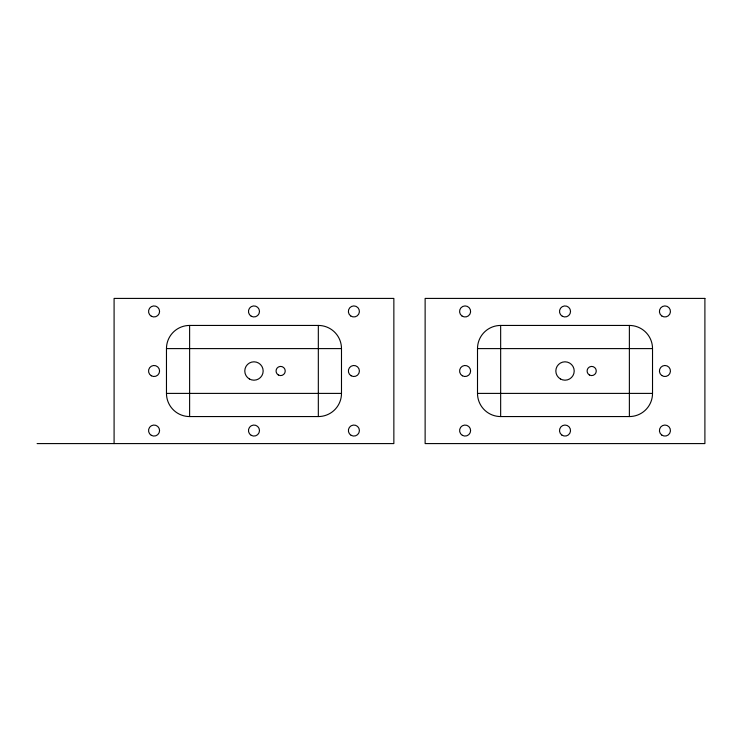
<?xml version="1.0" encoding="UTF-8"?>
<svg xmlns="http://www.w3.org/2000/svg" width="742" height="742" viewBox="0 0 742 742"><rect width="100%" height="100%" fill="white"/><g stroke="black" fill="none" stroke-linecap="round" stroke-linejoin="round"><path stroke-width="1.11" d="M189.618 325.441L318.327 325.441A23.15 23.15 0 0 1 341.487 348.601L341.487 393.399A23.15 23.15 0 0 1 318.327 416.559L189.618 416.559A23.15 23.15 0 0 1 166.468 393.399L166.468 348.601A23.15 23.15 0 0 1 189.618 325.441L189.618 416.559M500.655 325.441L629.374 325.441A23.15 23.15 0 0 1 652.524 348.601L652.524 393.399A23.15 23.15 0 0 1 629.374 416.559L500.655 416.559A23.15 23.15 0 0 1 477.505 393.399L477.505 348.601A23.15 23.15 0 0 1 500.655 325.441L500.655 416.559M166.468 348.601L341.487 348.601M477.505 348.601L652.524 348.601M166.468 393.399L341.487 393.399M477.505 393.399L652.524 393.399M37.1 443.586L393.854 443.586L393.854 298.414L114.092 298.414L114.092 443.586M629.374 325.441L629.374 416.559M318.327 325.441L318.327 416.559M704.9 298.414L425.129 298.414L425.129 443.586L704.9 443.586L704.9 298.414M151.303 375.777A5.509 5.509 0 0 0 159.576 371A5.509 5.509 0 0 0 151.303 366.223A5.509 5.509 0 0 0 151.303 375.777M151.303 435.331A5.509 5.509 0 0 0 159.576 430.555A5.509 5.509 0 0 0 151.303 425.787A5.509 5.509 0 0 0 151.303 435.331M151.303 316.213A5.509 5.509 0 0 0 159.576 311.445A5.509 5.509 0 0 0 151.303 306.669A5.509 5.509 0 0 0 151.303 316.213M350.716 315.953A5.509 5.509 0 0 0 359.378 311.937A5.509 5.509 0 0 0 351.569 306.437A5.509 5.509 0 0 0 350.716 315.953M351.133 435.331A5.509 5.509 0 0 0 359.406 430.555A5.509 5.509 0 0 0 351.133 425.787A5.509 5.509 0 0 0 351.133 435.331M351.133 375.777A5.509 5.509 0 0 0 359.406 371A5.509 5.509 0 0 0 351.133 366.223A5.509 5.509 0 0 0 351.133 375.777M251.213 435.331A5.509 5.509 0 0 0 259.487 430.555A5.509 5.509 0 0 0 251.213 425.787A5.509 5.509 0 0 0 251.213 435.331M251.213 316.213A5.509 5.509 0 0 0 259.487 311.445A5.509 5.509 0 0 0 251.213 306.669A5.509 5.509 0 0 0 251.213 316.213M278.343 374.979A4.591 4.591 0 0 0 285.234 371A4.591 4.591 0 0 0 278.343 367.021A4.591 4.591 0 0 0 278.343 374.979M249.377 378.958A9.192 9.192 0 0 0 263.16 371A9.192 9.192 0 0 0 249.377 363.042A9.192 9.192 0 0 0 249.377 378.958M562.26 316.213A5.509 5.509 0 0 0 570.533 311.445A5.509 5.509 0 0 0 562.26 306.669A5.509 5.509 0 0 0 562.26 316.213M561.842 435.062A5.509 5.509 0 0 0 570.505 431.056A5.509 5.509 0 0 0 562.696 425.556A5.509 5.509 0 0 0 561.842 435.062M661.762 375.508A5.509 5.509 0 0 0 670.425 371.492A5.509 5.509 0 0 0 662.615 366.001A5.509 5.509 0 0 0 661.762 375.508M661.762 435.062A5.509 5.509 0 0 0 670.425 431.056A5.509 5.509 0 0 0 662.615 425.556A5.509 5.509 0 0 0 661.762 435.062M661.762 315.953A5.509 5.509 0 0 0 670.425 311.937A5.509 5.509 0 0 0 662.615 306.437A5.509 5.509 0 0 0 661.762 315.953M461.923 315.953A5.509 5.509 0 0 0 470.595 311.937A5.509 5.509 0 0 0 462.785 306.437A5.509 5.509 0 0 0 461.923 315.953M462.349 435.331A5.509 5.509 0 0 0 470.613 430.555A5.509 5.509 0 0 0 462.349 425.787A5.509 5.509 0 0 0 462.349 435.331M462.349 375.777A5.509 5.509 0 0 0 470.613 371A5.509 5.509 0 0 0 462.349 366.223A5.509 5.509 0 0 0 462.349 375.777M589.389 374.979A4.591 4.591 0 0 0 596.271 371A4.591 4.591 0 0 0 589.389 367.021A4.591 4.591 0 0 0 589.389 374.979M560.423 378.958A9.192 9.192 0 0 0 574.206 371A9.192 9.192 0 0 0 560.423 363.042A9.192 9.192 0 0 0 560.423 378.958"/></g></svg>
